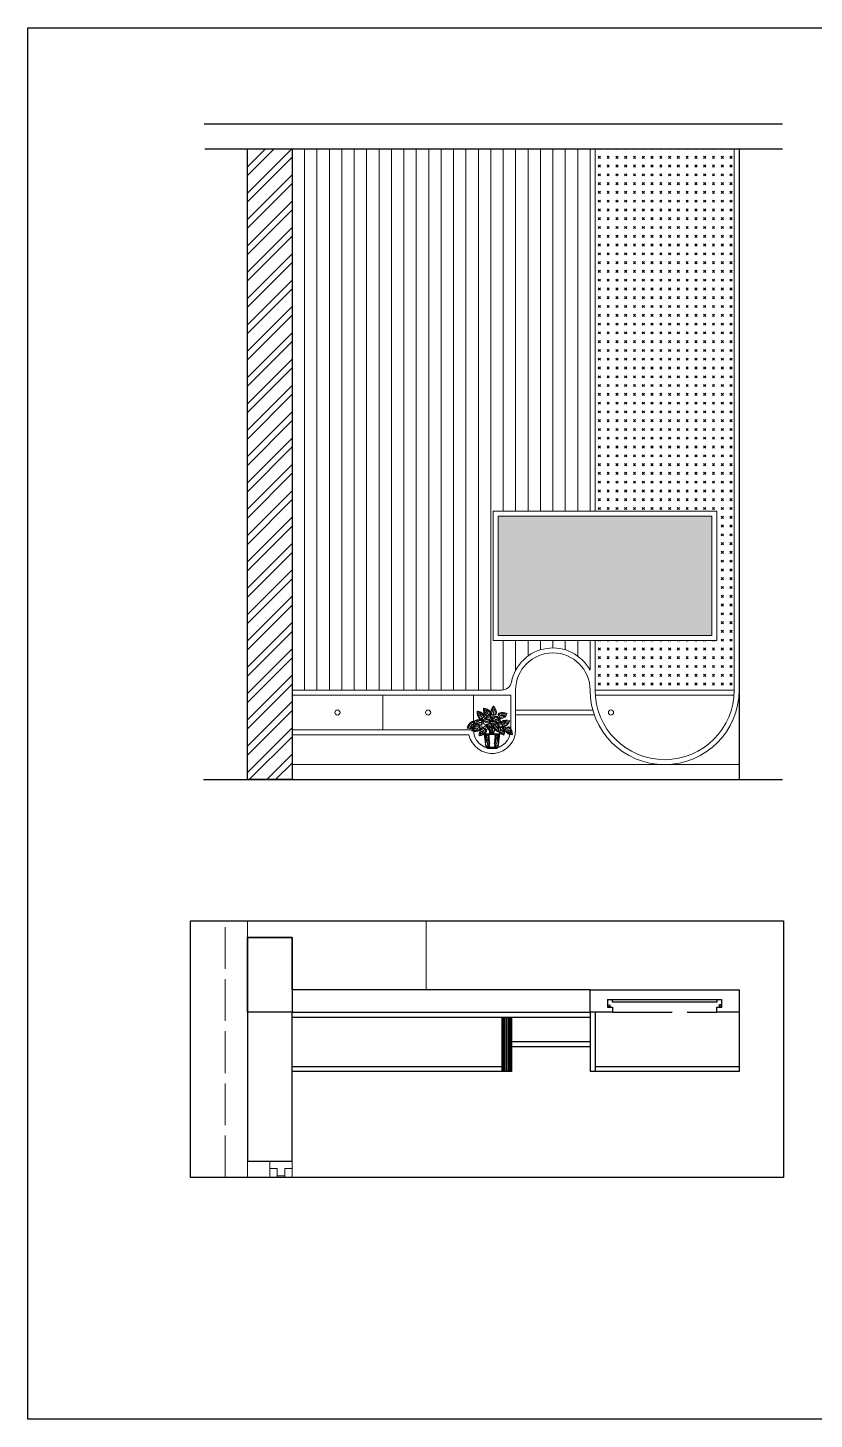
# Model space of a CAD drawing. Header units: millimetres. Extents: x 56222 to 3066687, y -650199 to -121287.
# Drawn here: x 148631.2 to 148789.6, y -182214.1 to -181933.9 of the extents above; entities that cross this region are included whole.
import ezdxf

# ---------------------------------------------------------------- set-up
doc = ezdxf.new("R2010")
doc.units = ezdxf.units.MM
doc.header["$MEASUREMENT"] = 0
doc.linetypes.add('ACAD_ISO02W100', pattern=[15, 12, -3])
for name, color, linetype, lineweight in [('COLUMN', 1, 'Continuous', 30), ('FURNI', 25, 'Continuous', 5), ('FURNITURE', 32, 'Continuous', 9), ('GDR_FLOATING COLUMN', 3, 'Continuous', 18), ('GROUND FLOOR', 7, 'Continuous', 9), ('GROUND FLOOR  ( PLINE )', 251, 'Continuous', 30), ('GROUND FLOOR ( DW_RAIL )', 7, 'Continuous', 9), ('SECTION ( SLAB PLine )', 104, 'Continuous', 30), ('XX~SLAB ( BEAM )~ ( DIM )', 7, 'Continuous', 9)]:
    doc.layers.add(name, color=color, linetype=linetype, lineweight=lineweight)
doc.layers.add('hatch', color=250, linetype='Continuous', lineweight=9, transparency=0.5)

# ---------------------------------------------------------------- blocks, each defined once
blk = doc.blocks.new('RH')
at = {"color": 251, "true_color": 0x636466}
for p, q in [((137588.942, 17688.335), (137589.144, 17688.335)), ((137588.942, 17688.335), (137588.963, 17688.168)), ((137588.942, 17688.33), (137589.144, 17688.33)), ((137588.942, 17688.326), (137589.144, 17688.326)), ((137589.144, 17688.335), (137589.123, 17688.168)), ((137588.958, 17688.215), (137588.958, 17688.2)), ((137588.971, 17688.16), (137589.115, 17688.16)), ((137589.128, 17688.215), (137589.128, 17688.2))]:
    blk.add_line(p, q, dxfattribs=at)
for points in [[(137589.026, 17688.69), (137589.02, 17688.659), (137589.018, 17688.642), (137589.021, 17688.63), (137589.023, 17688.609), (137589.026, 17688.59)], [(137588.815, 17688.501), (137588.845, 17688.492), (137588.862, 17688.486), (137588.871, 17688.478), (137588.889, 17688.467), (137588.905, 17688.456)], [(137588.846, 17688.596), (137588.875, 17688.581), (137588.89, 17688.574), (137588.903, 17688.573), (137588.923, 17688.568), (137588.942, 17688.565)], [(137588.889, 17688.467), (137588.876, 17688.483), (137588.864, 17688.498), (137588.85, 17688.51)], [(137588.924, 17688.46), (137588.908, 17688.482), (137588.899, 17688.486), (137588.885, 17688.495), (137588.873, 17688.505), (137588.86, 17688.51)], [(137588.923, 17688.568), (137588.903, 17688.566), (137588.883, 17688.564), (137588.865, 17688.565)], [(137588.909, 17688.59), (137588.896, 17688.595), (137588.89, 17688.593), (137588.878, 17688.597), (137588.868, 17688.601)], [(137588.952, 17688.548), (137588.926, 17688.544), (137588.917, 17688.548), (137588.901, 17688.551), (137588.885, 17688.552), (137588.872, 17688.558)], [(137588.935, 17688.567), (137588.921, 17688.58), (137588.906, 17688.592), (137588.9, 17688.598), (137588.89, 17688.603), (137588.882, 17688.605)], [(137588.96, 17688.572), (137588.946, 17688.586), (137588.942, 17688.59), (137588.931, 17688.595), (137588.926, 17688.6), (137588.917, 17688.603), (137588.907, 17688.607)], [(137588.931, 17688.471), (137588.953, 17688.494), (137588.966, 17688.505), (137588.978, 17688.51), (137588.996, 17688.52), (137589.013, 17688.529)], [(137588.996, 17688.52), (137588.976, 17688.517), (137588.956, 17688.513), (137588.94, 17688.507)], [(137588.942, 17688.565), (137589.015, 17688.554)], [(137589.018, 17688.548), (137588.992, 17688.544), (137588.984, 17688.538), (137588.97, 17688.53), (137588.955, 17688.524), (137588.945, 17688.515)], [(137589.007, 17688.525), (137588.998, 17688.508), (137588.986, 17688.492), (137588.983, 17688.485), (137588.975, 17688.478), (137588.967, 17688.473)], [(137589.033, 17688.527), (137589.024, 17688.51), (137589.021, 17688.505), (137589.012, 17688.497), (137589.008, 17688.491), (137589, 17688.485), (137588.992, 17688.478)], [(137589.013, 17688.575), (137589.001, 17688.598), (137589.002, 17688.608), (137589, 17688.625), (137588.996, 17688.64), (137588.997, 17688.654)], [(137589.023, 17688.609), (137589.014, 17688.627), (137589.006, 17688.645), (137589.002, 17688.663)], [(137589.013, 17688.529), (137589.043, 17688.539), (137589.065, 17688.528)], [(137589.025, 17688.597), (137589.034, 17688.614), (137589.04, 17688.633), (137589.044, 17688.64), (137589.045, 17688.651), (137589.045, 17688.659)], [(137589.026, 17688.59), (137589.028, 17688.562), (137589.032, 17688.553), (137589.043, 17688.539), (137589.044, 17688.517), (137589.036, 17688.497), (137589.045, 17688.458)], [(137589.039, 17688.629), (137589.04, 17688.643), (137589.037, 17688.648), (137589.037, 17688.661), (137589.037, 17688.671)], [(137589.038, 17688.575), (137589.047, 17688.592), (137589.05, 17688.597), (137589.051, 17688.609), (137589.054, 17688.616), (137589.054, 17688.626), (137589.055, 17688.636)], [(137589.093, 17688.587), (137589.064, 17688.564), (137589.043, 17688.539)], [(137589.043, 17688.455), (137589.068, 17688.469), (137589.068, 17688.504), (137589.084, 17688.518)], [(137589.047, 17688.521), (137589.06, 17688.507), (137589.064, 17688.503), (137589.075, 17688.497), (137589.08, 17688.493), (137589.089, 17688.489), (137589.099, 17688.485)], [(137589.055, 17688.545), (137589.081, 17688.548), (137589.09, 17688.544), (137589.106, 17688.541), (137589.122, 17688.539), (137589.135, 17688.533)], [(137589.16, 17688.494), (137589.132, 17688.51), (137589.116, 17688.518), (137589.104, 17688.519), (137589.084, 17688.524), (137589.065, 17688.528)], [(137589.072, 17688.526), (137589.085, 17688.512), (137589.101, 17688.5), (137589.106, 17688.494), (137589.116, 17688.489), (137589.124, 17688.486)], [(137589.074, 17688.582), (137589.079, 17688.608), (137589.085, 17688.616), (137589.094, 17688.63), (137589.1, 17688.644), (137589.11, 17688.654)], [(137589.084, 17688.524), (137589.104, 17688.526), (137589.124, 17688.528), (137589.142, 17688.526)], [(137589.155, 17688.666), (137589.131, 17688.644), (137589.119, 17688.632), (137589.114, 17688.621), (137589.102, 17688.603), (137589.093, 17688.587)], [(137589.093, 17688.567), (137589.111, 17688.575), (137589.117, 17688.578), (137589.125, 17688.586), (137589.131, 17688.59), (137589.138, 17688.597), (137589.144, 17688.605)], [(137589.097, 17688.593), (137589.115, 17688.601), (137589.131, 17688.611), (137589.138, 17688.614), (137589.146, 17688.622), (137589.151, 17688.629)], [(137589.097, 17688.502), (137589.11, 17688.496), (137589.116, 17688.498), (137589.128, 17688.494), (137589.138, 17688.49)], [(137589.102, 17688.603), (137589.107, 17688.623), (137589.112, 17688.642), (137589.119, 17688.659)], [(137589.128, 17688.609), (137589.137, 17688.619), (137589.137, 17688.626), (137589.145, 17688.636), (137589.152, 17688.644)], [(137589.154, 17688.542), (137589.158, 17688.568), (137589.165, 17688.575), (137589.174, 17688.589), (137589.18, 17688.604), (137589.19, 17688.614)], [(137589.173, 17688.546), (137589.163, 17688.514), (137589.155, 17688.472)], [(137589.17, 17688.491), (137589.192, 17688.504), (137589.202, 17688.504), (137589.219, 17688.507), (137589.234, 17688.511), (137589.248, 17688.511)], [(137589.235, 17688.625), (137589.211, 17688.604), (137589.199, 17688.591), (137589.194, 17688.58), (137589.182, 17688.563), (137589.173, 17688.546)], [(137589.173, 17688.526), (137589.191, 17688.535), (137589.197, 17688.537), (137589.205, 17688.546), (137589.211, 17688.549), (137589.218, 17688.557), (137589.224, 17688.564)], [(137589.177, 17688.552), (137589.195, 17688.56), (137589.211, 17688.571), (137589.218, 17688.574), (137589.226, 17688.582), (137589.231, 17688.589)], [(137589.182, 17688.563), (137589.187, 17688.582), (137589.192, 17688.602), (137589.199, 17688.618)], [(137589.204, 17688.483), (137589.222, 17688.492), (137589.24, 17688.502), (137589.257, 17688.507)], [(137589.208, 17688.569), (137589.217, 17688.579), (137589.217, 17688.585), (137589.225, 17688.595), (137589.231, 17688.603)], [(137588.779, 17688.322), (137588.805, 17688.342), (137588.818, 17688.353), (137588.824, 17688.364), (137588.837, 17688.381), (137588.847, 17688.397)], [(137588.811, 17688.377), (137588.8, 17688.367), (137588.8, 17688.361), (137588.791, 17688.352), (137588.785, 17688.344)], [(137588.842, 17688.391), (137588.824, 17688.384), (137588.807, 17688.375), (137588.8, 17688.372), (137588.792, 17688.365), (137588.786, 17688.358)], [(137588.848, 17688.416), (137588.829, 17688.409), (137588.824, 17688.407), (137588.815, 17688.399), (137588.809, 17688.396), (137588.802, 17688.389), (137588.794, 17688.382)], [(137588.837, 17688.381), (137588.83, 17688.361), (137588.824, 17688.342), (137588.816, 17688.327)], [(137588.866, 17688.399), (137588.86, 17688.374), (137588.853, 17688.367), (137588.843, 17688.354), (137588.835, 17688.34), (137588.825, 17688.33)], [(137588.863, 17688.462), (137588.85, 17688.467), (137588.848, 17688.472), (137588.836, 17688.478), (137588.827, 17688.483)], [(137588.898, 17688.46), (137588.879, 17688.46), (137588.859, 17688.462), (137588.852, 17688.462), (137588.841, 17688.466), (137588.833, 17688.469)], [(137588.847, 17688.397), (137588.87, 17688.415), (137588.902, 17688.422)], [(137588.912, 17688.438), (137588.893, 17688.438), (137588.887, 17688.438), (137588.876, 17688.442), (137588.869, 17688.443), (137588.859, 17688.446), (137588.85, 17688.45)], [(137588.931, 17688.424), (137588.91, 17688.409), (137588.906, 17688.4), (137588.897, 17688.386), (137588.887, 17688.374), (137588.882, 17688.361)], [(137588.925, 17688.39), (137588.909, 17688.377), (137588.893, 17688.364), (137588.882, 17688.351)], [(137588.891, 17688.315), (137588.9, 17688.346), (137588.906, 17688.362), (137588.914, 17688.372), (137588.925, 17688.39), (137588.936, 17688.406)], [(137588.955, 17688.447), (137588.953, 17688.449), (137588.905, 17688.456)], [(137588.93, 17688.364), (137588.925, 17688.351), (137588.92, 17688.348), (137588.914, 17688.337), (137588.909, 17688.328)], [(137588.932, 17688.399), (137588.932, 17688.38), (137588.93, 17688.36), (137588.93, 17688.352), (137588.926, 17688.342), (137588.922, 17688.334)], [(137588.954, 17688.413), (137588.954, 17688.394), (137588.954, 17688.388), (137588.95, 17688.377), (137588.949, 17688.37), (137588.945, 17688.36), (137588.941, 17688.351)], [(137588.995, 17688.465), (137588.974, 17688.45), (137588.97, 17688.441), (137588.96, 17688.427), (137588.95, 17688.415), (137588.95, 17688.413)], [(137588.952, 17688.323), (137588.957, 17688.315), (137588.954, 17688.309), (137588.958, 17688.3), (137588.954, 17688.29), (137588.957, 17688.279), (137588.953, 17688.27), (137588.957, 17688.262), (137588.954, 17688.249), (137588.959, 17688.241), (137588.956, 17688.226)], [(137588.989, 17688.495), (137588.978, 17688.486), (137588.972, 17688.486), (137588.961, 17688.479), (137588.953, 17688.473)], [(137588.954, 17688.356), (137588.958, 17688.368)], [(137588.956, 17688.326), (137588.962, 17688.317), (137588.959, 17688.312), (137588.962, 17688.302), (137588.959, 17688.292), (137588.962, 17688.281), (137588.958, 17688.273), (137588.962, 17688.264), (137588.959, 17688.251), (137588.964, 17688.243), (137588.957, 17688.214)], [(137588.988, 17688.431), (137588.972, 17688.418), (137588.962, 17688.41)], [(137588.967, 17688.437), (137588.967, 17688.437), (137588.967, 17688.457)], [(137588.967, 17688.326), (137588.972, 17688.31), (137588.971, 17688.306), (137588.974, 17688.3), (137588.971, 17688.292), (137588.971, 17688.282), (137588.972, 17688.269), (137588.976, 17688.262), (137588.971, 17688.256), (137588.976, 17688.243), (137588.973, 17688.236), (137588.978, 17688.225), (137588.977, 17688.216), (137588.98, 17688.204), (137588.976, 17688.197), (137588.973, 17688.187), (137588.977, 17688.179), (137588.973, 17688.173), (137588.975, 17688.168), (137588.97, 17688.164), (137588.973, 17688.161)], [(137588.968, 17688.401), (137588.969, 17688.403), (137588.977, 17688.413), (137588.988, 17688.431), (137588.999, 17688.446)], [(137588.971, 17688.326), (137588.977, 17688.31), (137588.975, 17688.306), (137588.979, 17688.3), (137588.975, 17688.292), (137588.975, 17688.282), (137588.977, 17688.269), (137588.981, 17688.262), (137588.976, 17688.256), (137588.981, 17688.243), (137588.977, 17688.236), (137588.982, 17688.225), (137588.981, 17688.216), (137588.985, 17688.204), (137588.981, 17688.197), (137588.977, 17688.187), (137588.981, 17688.179), (137588.977, 17688.173), (137588.98, 17688.168), (137588.975, 17688.164), (137588.977, 17688.161)], [(137588.994, 17688.405), (137588.989, 17688.392), (137588.983, 17688.389), (137588.977, 17688.378), (137588.973, 17688.369)], [(137588.995, 17688.44), (137588.996, 17688.42), (137588.993, 17688.401), (137588.993, 17688.393), (137588.99, 17688.383), (137588.986, 17688.375)], [(137588.988, 17688.326), (137588.993, 17688.31), (137588.992, 17688.306), (137588.996, 17688.3), (137588.992, 17688.292), (137588.992, 17688.282), (137588.993, 17688.269), (137588.997, 17688.262), (137588.993, 17688.256), (137588.997, 17688.243), (137588.994, 17688.236), (137588.999, 17688.225), (137588.998, 17688.216), (137589.001, 17688.204), (137588.997, 17688.197), (137588.994, 17688.187), (137588.998, 17688.179), (137588.994, 17688.173), (137588.997, 17688.168), (137588.991, 17688.164), (137588.994, 17688.161)], [(137589.043, 17688.395), (137589.027, 17688.433), (137589.009, 17688.445), (137588.991, 17688.481)], [(137588.995, 17688.326), (137589.001, 17688.31), (137589, 17688.306), (137589.003, 17688.3), (137589, 17688.292), (137589, 17688.282), (137589.001, 17688.269), (137589.005, 17688.262), (137589, 17688.256), (137589.005, 17688.243), (137589.001, 17688.236), (137589.007, 17688.225), (137589.005, 17688.216), (137589.009, 17688.204), (137589.005, 17688.197), (137589.001, 17688.187), (137589.005, 17688.179), (137589.001, 17688.173), (137589.004, 17688.168), (137588.999, 17688.164), (137589.001, 17688.161)], [(137588.999, 17688.446), (137589.023, 17688.469), (137589.044, 17688.465)], [(137589, 17688.326), (137589.005, 17688.31), (137589.004, 17688.306), (137589.008, 17688.3), (137589.004, 17688.292), (137589.004, 17688.282), (137589.005, 17688.269), (137589.01, 17688.262), (137589.005, 17688.256), (137589.01, 17688.243), (137589.006, 17688.236), (137589.011, 17688.225), (137589.01, 17688.216), (137589.014, 17688.204), (137589.01, 17688.197), (137589.006, 17688.187), (137589.01, 17688.179), (137589.006, 17688.173), (137589.009, 17688.168), (137589.004, 17688.164), (137589.006, 17688.161)], [(137589.017, 17688.454), (137589.018, 17688.434), (137589.018, 17688.429), (137589.013, 17688.417), (137589.013, 17688.411), (137589.009, 17688.401), (137589.005, 17688.392)], [(137589.006, 17688.394), (137589.009, 17688.377), (137589.02, 17688.359), (137589.021, 17688.335)], [(137589.029, 17688.354), (137589.011, 17688.39), (137589.009, 17688.392)], [(137589.016, 17688.335), (137589.029, 17688.354), (137589.037, 17688.37)], [(137589.021, 17688.335), (137589.022, 17688.335)], [(137589.041, 17688.362), (137589.033, 17688.346), (137589.03, 17688.335)], [(137589.081, 17688.471), (137589.06, 17688.456), (137589.056, 17688.446), (137589.047, 17688.432), (137589.037, 17688.42), (137589.032, 17688.407)], [(137589.074, 17688.436), (137589.059, 17688.424), (137589.043, 17688.411), (137589.032, 17688.397)], [(137589.038, 17688.342), (137589.037, 17688.335)], [(137589.041, 17688.362), (137589.05, 17688.393), (137589.056, 17688.409), (137589.063, 17688.418), (137589.074, 17688.436), (137589.086, 17688.452)], [(137589.045, 17688.336), (137589.05, 17688.343), (137589.058, 17688.362), (137589.071, 17688.365), (137589.081, 17688.375)], [(137589.052, 17688.333), (137589.078, 17688.368), (137589.09, 17688.4), (137589.086, 17688.423), (137589.114, 17688.445)], [(137589.056, 17688.368), (137589.058, 17688.364), (137589.063, 17688.344), (137589.063, 17688.335)], [(137589.08, 17688.411), (137589.075, 17688.398), (137589.069, 17688.395), (137589.064, 17688.384), (137589.059, 17688.375)], [(137589.064, 17688.377), (137589.094, 17688.39), (137589.127, 17688.392), (137589.139, 17688.384)], [(137589.068, 17688.407), (137589.076, 17688.435), (137589.09, 17688.459)], [(137589.073, 17688.351), (137589.07, 17688.329), (137589.07, 17688.328)], [(137589.076, 17688.365), (137589.074, 17688.351), (137589.074, 17688.343), (137589.071, 17688.336)], [(137589.084, 17688.326), (137589.079, 17688.31), (137589.08, 17688.306), (137589.076, 17688.3), (137589.08, 17688.292), (137589.08, 17688.282), (137589.079, 17688.269), (137589.075, 17688.262), (137589.079, 17688.256), (137589.075, 17688.243), (137589.078, 17688.236), (137589.073, 17688.225), (137589.074, 17688.216), (137589.071, 17688.204), (137589.075, 17688.197), (137589.078, 17688.187), (137589.074, 17688.179), (137589.078, 17688.173), (137589.075, 17688.168), (137589.08, 17688.164), (137589.078, 17688.161)], [(137589.082, 17688.445), (137589.082, 17688.426), (137589.079, 17688.407), (137589.08, 17688.399), (137589.076, 17688.389), (137589.072, 17688.381)], [(137589.089, 17688.326), (137589.083, 17688.31), (137589.085, 17688.306), (137589.081, 17688.3), (137589.085, 17688.292), (137589.085, 17688.282), (137589.083, 17688.269), (137589.079, 17688.262), (137589.084, 17688.256), (137589.079, 17688.243), (137589.083, 17688.236), (137589.078, 17688.225), (137589.079, 17688.216), (137589.075, 17688.204), (137589.079, 17688.197), (137589.083, 17688.187), (137589.079, 17688.179), (137589.083, 17688.173), (137589.08, 17688.168), (137589.085, 17688.164), (137589.083, 17688.161)], [(137589.096, 17688.326), (137589.091, 17688.31), (137589.092, 17688.306), (137589.089, 17688.3), (137589.092, 17688.292), (137589.092, 17688.282), (137589.091, 17688.269), (137589.087, 17688.262), (137589.092, 17688.256), (137589.087, 17688.243), (137589.09, 17688.236), (137589.085, 17688.225), (137589.086, 17688.216), (137589.083, 17688.204), (137589.087, 17688.197), (137589.09, 17688.187), (137589.086, 17688.179), (137589.09, 17688.173), (137589.087, 17688.168), (137589.093, 17688.164), (137589.09, 17688.161)], [(137589.103, 17688.46), (137589.104, 17688.44), (137589.104, 17688.434), (137589.1, 17688.423), (137589.099, 17688.416), (137589.095, 17688.407), (137589.091, 17688.397)], [(137589.113, 17688.326), (137589.108, 17688.31), (137589.109, 17688.306), (137589.105, 17688.3), (137589.109, 17688.292), (137589.109, 17688.282), (137589.108, 17688.269), (137589.103, 17688.262), (137589.108, 17688.256), (137589.103, 17688.243), (137589.107, 17688.236), (137589.102, 17688.225), (137589.103, 17688.216), (137589.099, 17688.204), (137589.103, 17688.197), (137589.107, 17688.187), (137589.103, 17688.179), (137589.107, 17688.173), (137589.104, 17688.168), (137589.109, 17688.164), (137589.107, 17688.161)], [(137589.118, 17688.326), (137589.112, 17688.31), (137589.113, 17688.306), (137589.11, 17688.3), (137589.113, 17688.292), (137589.113, 17688.282), (137589.112, 17688.269), (137589.108, 17688.262), (137589.113, 17688.256), (137589.108, 17688.243), (137589.112, 17688.236), (137589.106, 17688.225), (137589.108, 17688.216), (137589.104, 17688.204), (137589.108, 17688.197), (137589.112, 17688.187), (137589.108, 17688.179), (137589.112, 17688.173), (137589.109, 17688.168), (137589.114, 17688.164), (137589.112, 17688.161)], [(137589.185, 17688.479), (137589.155, 17688.472), (137589.143, 17688.456), (137589.108, 17688.445), (137589.121, 17688.425), (137589.129, 17688.402), (137589.144, 17688.386)], [(137589.213, 17688.413), (137589.187, 17688.422), (137589.177, 17688.422), (137589.16, 17688.418), (137589.14, 17688.426), (137589.124, 17688.44), (137589.111, 17688.446)], [(137589.128, 17688.326), (137589.122, 17688.317), (137589.126, 17688.312), (137589.122, 17688.302), (137589.125, 17688.292), (137589.122, 17688.281), (137589.127, 17688.273), (137589.122, 17688.264), (137589.126, 17688.251), (137589.12, 17688.243), (137589.127, 17688.214)], [(137589.125, 17688.39), (137589.131, 17688.364), (137589.138, 17688.357), (137589.147, 17688.343), (137589.154, 17688.329), (137589.164, 17688.319)], [(137589.133, 17688.323), (137589.127, 17688.315), (137589.13, 17688.309), (137589.127, 17688.3), (137589.13, 17688.29), (137589.127, 17688.279), (137589.131, 17688.27), (137589.127, 17688.262), (137589.13, 17688.249), (137589.125, 17688.241), (137589.129, 17688.226)], [(137589.144, 17688.406), (137589.163, 17688.398), (137589.168, 17688.396), (137589.177, 17688.388), (137589.183, 17688.384), (137589.19, 17688.377), (137589.197, 17688.37)], [(137589.209, 17688.309), (137589.184, 17688.33), (137589.172, 17688.342), (137589.166, 17688.353), (137589.154, 17688.37), (137589.144, 17688.386)], [(137589.149, 17688.38), (137589.167, 17688.373), (137589.183, 17688.363), (137589.191, 17688.36), (137589.199, 17688.352), (137589.204, 17688.346)], [(137589.154, 17688.37), (137589.16, 17688.351), (137589.165, 17688.331), (137589.173, 17688.315)], [(137589.171, 17688.466), (137589.189, 17688.458), (137589.194, 17688.456), (137589.206, 17688.455), (137589.212, 17688.453), (137589.223, 17688.452), (137589.233, 17688.452)], [(137589.18, 17688.365), (137589.19, 17688.355), (137589.19, 17688.349), (137589.198, 17688.339), (137589.205, 17688.331)], [(137589.286, 17688.484), (137589.254, 17688.488), (137589.237, 17688.489), (137589.225, 17688.486), (137589.204, 17688.483), (137589.185, 17688.479)], [(137589.193, 17688.48), (137589.21, 17688.472), (137589.229, 17688.467), (137589.236, 17688.463), (137589.247, 17688.463), (137589.256, 17688.463)], [(137589.195, 17688.408), (137589.207, 17688.392), (137589.211, 17688.388), (137589.221, 17688.382), (137589.226, 17688.377), (137589.235, 17688.372), (137589.244, 17688.368)], [(137589.205, 17688.43), (137589.231, 17688.432), (137589.24, 17688.428), (137589.256, 17688.423), (137589.271, 17688.42), (137589.283, 17688.413)], [(137589.306, 17688.373), (137589.279, 17688.39), (137589.264, 17688.399), (137589.252, 17688.402), (137589.232, 17688.408), (137589.213, 17688.413)], [(137589.221, 17688.41), (137589.233, 17688.395), (137589.247, 17688.382), (137589.252, 17688.376), (137589.261, 17688.37), (137589.269, 17688.367)], [(137589.225, 17688.468), (137589.239, 17688.467), (137589.244, 17688.471), (137589.257, 17688.472), (137589.267, 17688.472)], [(137589.232, 17688.408), (137589.252, 17688.408), (137589.272, 17688.409), (137589.29, 17688.406)], [(137589.244, 17688.385), (137589.256, 17688.378), (137589.262, 17688.38), (137589.274, 17688.375), (137589.283, 17688.37)], [(137589.261, 17688.461), (137589.273, 17688.438), (137589.282, 17688.432), (137589.294, 17688.421), (137589.305, 17688.409), (137589.317, 17688.402)], [(137589.276, 17688.481), (137589.295, 17688.479), (137589.301, 17688.478), (137589.311, 17688.472), (137589.318, 17688.471), (137589.327, 17688.465), (137589.335, 17688.46)], [(137589.363, 17688.405), (137589.334, 17688.418), (137589.319, 17688.426), (137589.31, 17688.435), (137589.294, 17688.449), (137589.281, 17688.462)], [(137589.287, 17688.458), (137589.306, 17688.455), (137589.324, 17688.45), (137589.332, 17688.449), (137589.342, 17688.444), (137589.349, 17688.439)], [(137589.294, 17688.449), (137589.305, 17688.432), (137589.315, 17688.414), (137589.327, 17688.401)], [(137589.321, 17688.451), (137589.333, 17688.444), (137589.335, 17688.438), (137589.345, 17688.431), (137589.353, 17688.425)]]:
    blk.add_lwpolyline(points, dxfattribs=at)
for points in [[(137589.03, 17688.335, -0.287945), (137589.044, 17688.342, -0.484187)], [(137589.041, 17688.342, 0.139974), (137589.063, 17688.372)]]:
    blk.add_lwpolyline(points, format="xyb", dxfattribs=at)
for points in [[(137588.974, 17688.16), (137588.974, 17688.156, 0.269011), (137588.981, 17688.143), (137589.104, 17688.143, 0.269011), (137589.11, 17688.156), (137589.11, 17688.16)], [(137588.977, 17688.157), (137588.977, 17688.156, 0.24889), (137588.982, 17688.147), (137589.103, 17688.147, 0.24889), (137589.107, 17688.156), (137589.107, 17688.157)]]:
    blk.add_lwpolyline(points, format="xyb", close=True, dxfattribs=at)
for centre, radius, start, end in [((137589.087, 17688.61), 0.101, 127.4105, 191.8989), ((137588.938, 17688.602), 0.125, 354.407, 45.2853), ((137588.859, 17688.411), 0.101, 51.4742, 115.9626), ((137588.933, 17688.54), 0.125, 198.0878, 248.9661), ((137588.903, 17688.485), 0.125, 66.1379, 117.0163), ((137588.941, 17688.629), 0.101, 199.1414, 263.6298), ((137588.933, 17688.548), 0.0189, 260.3438, 63.1181), ((137589.031, 17688.467), 0.101, 112.9835, 177.472), ((137588.945, 17688.583), 0.0183, 259.3732, 64.0887), ((137589.007, 17688.593), 0.0189, 188.6129, 351.3871), ((137589, 17688.542), 0.0189, 313.4953, 116.2695), ((137589.022, 17688.512), 0.0183, 312.5247, 117.2401), ((137589.044, 17688.592), 0.0183, 187.6423, 352.3577), ((137589.061, 17688.51), 0.0183, 77.9671, 242.6825), ((137589.074, 17688.545), 0.0189, 78.9376, 241.7119), ((137589.08, 17688.6), 0.0189, 150.4884, 313.2627), ((137589.154, 17688.565), 0.101, 89.286, 153.7744), ((137589.064, 17688.463), 0.101, 17.7352, 82.2236), ((137589.109, 17688.577), 0.0183, 149.5178, 314.2333), ((137589.031, 17688.65), 0.125, 316.2825, 7.1608), ((137589.16, 17688.56), 0.0189, 150.4884, 313.2627), ((137589.234, 17688.525), 0.101, 89.286, 153.7744), ((137589.187, 17688.498), 0.0189, 101.4612, 264.2355), ((137589.189, 17688.537), 0.0183, 149.5178, 314.2333), ((137589.209, 17688.419), 0.101, 40.2588, 104.7472), ((137589.111, 17688.61), 0.125, 316.2825, 7.1608), ((137588.904, 17688.329), 0.125, 132.1505, 183.0288), ((137588.788, 17688.423), 0.101, 265.154, 329.6424), ((137588.832, 17688.407), 0.0183, 325.3858, 130.1012), ((137588.859, 17688.382), 0.0189, 326.3564, 129.1306), ((137588.981, 17688.36), 0.101, 141.5633, 206.0517), ((137588.894, 17688.441), 0.0183, 251.0154, 55.7308), ((137588.852, 17688.434), 0.125, 288.1768, 339.0552), ((137588.918, 17688.411), 0.0189, 342.075, 144.8493), ((137588.91, 17688.474), 0.0189, 251.9859, 54.7602), ((137588.953, 17688.594), 0.125, 259.5971, 310.4754), ((137588.951, 17688.395), 0.0183, 341.1044, 145.8199), ((137589.045, 17688.4), 0.101, 141.5633, 173.1589), ((137589.045, 17688.4), 0.101, 203.601, 206.0517), ((137588.915, 17688.475), 0.125, 288.1768, 339.0552), ((137588.981, 17688.452), 0.0189, 342.075, 144.8493), ((137589.014, 17688.436), 0.0183, 341.1044, 145.8199), ((137589.131, 17688.406), 0.101, 141.5633, 206.0517), ((137589.002, 17688.48), 0.125, 288.1768, 339.0552), ((137589.068, 17688.458), 0.0189, 342.075, 144.8493), ((137589.106, 17688.606), 0.125, 244.7317, 295.6101), ((137589.101, 17688.442), 0.0183, 341.1044, 145.8199), ((137589.132, 17688.372), 0.0189, 48.3855, 211.1598), ((137589.205, 17688.41), 0.101, 207.8738, 272.3622), ((137589.16, 17688.396), 0.0183, 47.4149, 212.1304), ((137589.188, 17688.461), 0.0183, 100.4906, 265.2061), ((137589.085, 17688.321), 0.125, 354.4873, 45.3657), ((137589.193, 17688.567), 0.125, 267.2553, 318.1337), ((137589.208, 17688.395), 0.0183, 73.9528, 238.6682), ((137589.26, 17688.488), 0.125, 240.7175, 291.5958), ((137589.223, 17688.429), 0.0189, 74.9234, 237.6976), ((137589.208, 17688.349), 0.101, 13.7209, 78.2094), ((137589.272, 17688.446), 0.0189, 63.5647, 226.339), ((137589.333, 17688.501), 0.101, 223.053, 287.5414), ((137589.293, 17688.476), 0.0183, 62.5941, 227.3096), ((137589.24, 17688.384), 0.125, 9.6665, 60.5449), ((137588.971, 17688.168), 0.00816, 186.2058, 270), ((137589.115, 17688.168), 0.00816, 270, 353.7942)]:
    blk.add_arc(centre, radius, start, end, dxfattribs=at)

msp = doc.modelspace()

# ---------------------------------------------------------------- hatches: boundary and pattern name
at = {"layer": 'hatch', "lineweight": 0, "transparency": 33554687}
h = msp.add_hatch(dxfattribs=at)
h.set_pattern_fill('ANSI32', color=256, scale=10)
h.set_pattern_definition([(45, (15.045, -99.4157), (-2.65165043, 2.65165043), []), (45, (16.8127, -99.4157), (-2.65165043, 2.65165043), [])])
h.paths.add_polyline_path([(148684.4738, -181958.278), (148675.4738, -181958.278), (148675.4738, -182085.278), (148684.4738, -182085.278)])
at = {"layer": 'hatch', "lineweight": 0, "transparency": 33554556}
h = msp.add_hatch(dxfattribs=at)
h.set_pattern_fill('ANSI31', color=256, scale=20, angle=45)
h.set_pattern_definition([(90, (148684.4738, -182067.278), (-2.5, 0), [])])
h.paths.add_polyline_path([(148744.4738, -181958.278), (148684.4738, -181958.278), (148684.4738, -182067.278), (148726.666, -182067.278, 0.35913237), (148728.6294, -182065.659, -0.70638301), (148744.4738, -182063.278), (148744.4738, -182057.3), (148724.9743, -182057.3), (148724.9743, -182031.2497), (148744.4738, -182031.2497)])
at = {"layer": 'hatch', "lineweight": 0, "true_color": 0x7aafdf, "transparency": 33554687}
h = msp.add_hatch(dxfattribs=at)
h.set_pattern_fill('CROSS', color=143, scale=5, angle=45)
h.set_pattern_definition([(45, (15.045, -99.4157), (0, 1.767766953), [0.625, -1.875]), (135, (15.4869, -99.4157), (-1.767766953, 1e-16), [0.625, -1.875])])
edge = h.paths.add_edge_path()
edge.add_line((148773.4738, -181958.278), (148745.4738, -181958.278))
edge.add_line((148745.4738, -181958.278), (148745.4738, -182031.2497))
edge.add_line((148745.4738, -182031.2497), (148769.9763, -182031.2497))
edge.add_line((148769.9763, -182031.2497), (148769.9763, -182057.3))
edge.add_line((148769.9763, -182057.3), (148745.4738, -182057.3))
edge.add_line((148745.4738, -182057.3), (148745.4738, -182063.278))
edge.add_arc((148753.22, -182065.278), 8.0002, 165.522926, 194.477074)
edge.add_line((148745.4738, -182067.278), (148773.4738, -182067.278))
edge.add_line((148773.4738, -182067.278), (148773.4738, -181958.278))
at = {"layer": 'hatch', "lineweight": 0, "true_color": 0x000000, "transparency": 33554687}
h = msp.add_hatch(color=18, dxfattribs=at)
h.dxf.hatch_style = 1
h.paths.add_polyline_path([(148768.9763, -182032.2497), (148725.9743, -182032.2497), (148725.9743, -182056.3), (148768.9763, -182056.3)])

# ---------------------------------------------------------------- linework, layer by layer
at = {"layer": 'COLUMN'}
msp.add_lwpolyline([(148675.4738, -182117.0923), (148684.4738, -182117.0923), (148684.4738, -182132.0923), (148675.4738, -182132.0923)], close=True, dxfattribs=at)
at = {"layer": 'FURNI', "lineweight": 0}
for p, q in [((148702.7238, -182075.278), (148702.7238, -182068.278)), ((148720.9738, -182075.278), (148720.9738, -182068.278)), ((148745.4738, -182067.278), (148773.4738, -182067.278)), ((148745.5096, -182068.278), (148773.438, -182068.278)), ((148729.4738, -182071.278), (148745.017, -182071.278)), ((148729.4738, -182072.278), (148745.3317, -182072.278)), ((148726.666, -182132.0923), (148744.4738, -182132.0923))]:
    msp.add_line(p, q, dxfattribs=at)
for points in [[(148724.9743, -182031.2497), (148769.9763, -182031.2497), (148769.9763, -182057.3), (148724.9743, -182057.3)], [(148725.9743, -182032.2497), (148768.9763, -182032.2497), (148768.9763, -182056.3), (148725.9743, -182056.3)], [(148684.4738, -182068.278), (148702.7238, -182068.278), (148702.7238, -182075.278), (148684.4738, -182075.278)], [(148702.7238, -182068.278), (148720.9738, -182068.278), (148720.9738, -182075.278), (148702.7238, -182075.278)]]:
    msp.add_lwpolyline(points, close=True, dxfattribs=at)
at = {"layer": 'FURNI', "lineweight": 25}
msp.add_lwpolyline([(148749.0019, -182129.5923), (148769.9723, -182129.5923), (148769.9723, -182130.0923), (148749.0019, -182130.0923)], close=True, dxfattribs=at)
at = {"layer": 'FURNI', "lineweight": 0}
for centre in [(148693.5988, -182071.778), (148711.8488, -182071.778), (148748.6742, -182071.778)]:
    msp.add_circle(centre, 0.5215, dxfattribs=at)
at = {"layer": 'FURNI', "color": 3, "lineweight": 30}
for centre in [(148748.2601, -182130.8327), (148770.6826, -182130.7538)]:
    msp.add_circle(centre, 0.2104, dxfattribs=at)
at = {"layer": 'FURNITURE', "lineweight": 30}
for p, q in [((148747.9893, -182129.5923), (148771.0184, -182129.5923)), ((148684.4738, -182144.0923), (148684.4738, -182132.0923)), ((148684.4738, -182133.0923), (148744.4738, -182133.0923)), ((148726.666, -182133.0923), (148726.666, -182144.0923)), ((148728.6294, -182133.0923), (148728.6294, -182144.0923)), ((148744.4738, -182132.0923), (148744.4738, -182144.0923)), ((148745.4738, -182132.0923), (148745.4738, -182144.0923)), ((148774.4738, -182132.0923), (148774.4738, -182144.0923)), ((148744.4738, -182138.0923), (148728.6294, -182138.0923)), ((148744.4738, -182139.0923), (148728.6294, -182139.0923)), ((148726.666, -182143.0923), (148684.4738, -182143.0923)), ((148728.6294, -182144.0923), (148684.4738, -182144.0923)), ((148774.4738, -182144.0923), (148744.4738, -182144.0923)), ((148774.4738, -182143.0923), (148745.4738, -182143.0923))]:
    msp.add_line(p, q, dxfattribs=at)
at = {"layer": 'FURNITURE', "lineweight": 25}
for p, q in [((148726.8112, -182133.0923), (148726.8112, -182144.0923)), ((148726.9057, -182133.0923), (148726.9057, -182144.0923)), ((148727.0458, -182133.0923), (148727.0458, -182144.0923)), ((148727.2616, -182133.0923), (148727.2616, -182144.0923)), ((148727.5772, -182133.0923), (148727.5772, -182144.0923)), ((148727.915, -182133.0923), (148727.915, -182144.0923)), ((148728.1629, -182133.0923), (148728.1629, -182144.0923)), ((148728.2668, -182133.0923), (148728.2668, -182144.0923)), ((148728.4196, -182133.0923), (148728.4196, -182144.0923)), ((148728.5777, -182133.0923), (148728.5777, -182144.0923))]:
    msp.add_line(p, q, dxfattribs=at)
at = {"layer": 'FURNITURE', "linetype": 'ACAD_ISO02W100', "lineweight": 25}
msp.add_line((148748.9893, -182132.0923), (148770.0184, -182132.0923), dxfattribs=at)
at = {"layer": 'FURNITURE', "color": 242, "lineweight": 30, "true_color": 0xcd2027}
for points in [[(148631.2498, -181933.92), (149343.2414, -181933.92), (149343.2414, -182214.0664), (148631.2498, -182214.0664)], [(148663.9924, -182113.7014), (148783.4273, -182113.7014), (148783.4273, -182165.3739), (148663.9924, -182165.3739)]]:
    msp.add_lwpolyline(points, close=True, dxfattribs=at)
at = {"layer": 'FURNITURE', "lineweight": 30}
for points in [[(148748.9893, -182132.0923), (148744.4738, -182132.0923), (148744.4738, -182127.5923), (148774.4738, -182127.5923), (148774.4738, -182132.0923), (148770.0184, -182132.0923)], [(148747.9893, -182129.5923), (148747.9893, -182131.0923), (148748.9893, -182131.0923), (148748.9893, -182132.0923)], [(148770.0184, -182132.0923), (148770.0184, -182131.0923), (148771.0184, -182131.0923), (148771.0184, -182129.5923)]]:
    msp.add_lwpolyline(points, dxfattribs=at)
at = {"layer": 'GDR_FLOATING COLUMN', "color": 38, "lineweight": 0, "true_color": 0x492403}
for p, q in [((148744.4738, -182027.3322), (148744.4738, -181958.278)), ((148745.4738, -182031.2497), (148745.4738, -181958.278)), ((148773.4738, -182067.278), (148773.4738, -181958.278)), ((148774.4738, -182067.278), (148774.4738, -181958.278)), ((148745.4738, -182067.278), (148745.4738, -182057.3)), ((148726.666, -182067.278), (148684.4738, -182067.278)), ((148728.4738, -182068.278), (148684.4738, -182068.278)), ((148728.4738, -182068.278), (148728.4738, -182075.278)), ((148729.4738, -182067.278), (148729.4738, -182075.278)), ((148720.9738, -182075.278), (148684.4738, -182075.278)), ((148720.0803, -182076.278), (148684.4738, -182076.278))]:
    msp.add_line(p, q, dxfattribs=at)
for centre, radius, start, end in [((148736.9738, -182067.278), 8.5, 28.072487, 169.019425), ((148736.9738, -182067.278), 7.5, 0, 180), ((148726.666, -182065.278), 2, 270, 349.019425), ((148759.4738, -182067.278), 15, 180, 0), ((148759.4738, -182067.278), 14, 180, 0), ((148724.7238, -182075.278), 4.75, 192.153197, 0), ((148724.7238, -182075.278), 3.75, 180, 0)]:
    msp.add_arc(centre, radius, start, end, dxfattribs=at)
at = {"layer": 'GROUND FLOOR'}
for p, q in [((148675.4738, -182113.7014), (148675.4738, -182165.3739)), ((148744.4738, -182127.5923), (148684.4738, -182127.5923)), ((148744.4738, -182127.5923), (148744.4738, -182132.0923)), ((148684.4738, -182132.0923), (148684.4738, -182165.3739)), ((148744.4738, -182132.0923), (148684.4738, -182132.0923)), ((148684.4738, -182162.0923), (148675.4738, -182162.0923))]:
    msp.add_line(p, q, dxfattribs=at)
at = {"layer": 'GROUND FLOOR', "color": 1, "linetype": 'ACAD_ISO02W100', "ltscale": 0.7}
msp.add_lwpolyline([(148670.9738, -182165.3739), (148670.9738, -182113.7014)], dxfattribs=at)
at = {"layer": 'GROUND FLOOR  ( PLINE )', "lineweight": 0}
for p, q in [((148744.4738, -181958.278), (148744.4738, -182031.2497)), ((148744.4738, -182057.3), (148744.4738, -182063.278))]:
    msp.add_line(p, q, dxfattribs=at)
at = {"layer": 'GROUND FLOOR  ( PLINE )'}
msp.add_lwpolyline([(148684.4738, -182132.0923), (148744.4738, -182132.0923), (148744.4738, -182127.5923), (148684.4738, -182127.5923), (148684.4738, -182117.0923), (148675.4738, -182117.0923), (148675.4738, -182162.0923), (148684.4738, -182162.0923)], close=True, dxfattribs=at)
at = {"layer": 'GROUND FLOOR ( DW_RAIL )'}
for points in [[(148684.4738, -182165.3739), (148684.4738, -182162.0923), (148679.9738, -182162.0923), (148679.9738, -182165.3739)], [(148681.4738, -182165.3739), (148681.4738, -182165.0923), (148682.9738, -182165.0923), (148682.9738, -182163.5923), (148684.4738, -182163.5923), (148684.4738, -182162.0923), (148679.9738, -182162.0923), (148679.9738, -182163.5923), (148681.4738, -182163.5923), (148681.4738, -182165.0923), (148682.9738, -182165.0923), (148682.9738, -182165.3739)]]:
    msp.add_lwpolyline(points, dxfattribs=at)
at = {"layer": 'SECTION ( SLAB PLine )', "color": 1}
for p, q in [((148666.7648, -181953.278), (148783.2294, -181953.278)), ((148666.9167, -181958.278), (148783.2294, -181958.278)), ((148666.6176, -182085.278), (148783.2294, -182085.278))]:
    msp.add_line(p, q, dxfattribs=at)
at = {"layer": 'SECTION ( SLAB PLine )', "color": 1, "lineweight": 0, "transparency": 33554633}
msp.add_line((148684.4738, -182082.278), (148774.4738, -182082.278), dxfattribs=at)
at = {"layer": 'XX~SLAB ( BEAM )~ ( DIM )', "lineweight": 30}
msp.add_line((148774.4738, -181958.278), (148774.4738, -182085.278), dxfattribs=at)
at = {"layer": 'XX~SLAB ( BEAM )~ ( DIM )'}
msp.add_line((148711.4738, -182127.5923), (148711.4738, -182113.7014), dxfattribs=at)
at = {"layer": 'XX~SLAB ( BEAM )~ ( DIM )', "lineweight": 30}
msp.add_lwpolyline([(148675.4738, -181958.278), (148684.4738, -181958.278), (148684.4738, -182085.278), (148675.4738, -182085.278)], close=True, dxfattribs=at)

# ---------------------------------------------------------------- block references
at = {"layer": 'FURNITURE', "color": 252, "true_color": 0x939598, "xscale": -15.56789614099136, "yscale": 15.56789614099136, "zscale": 15.56789614099136}
msp.add_blockref('RH', (2290696.6585, -457446.2063), dxfattribs=at)

doc.saveas('drawing.dxf')
